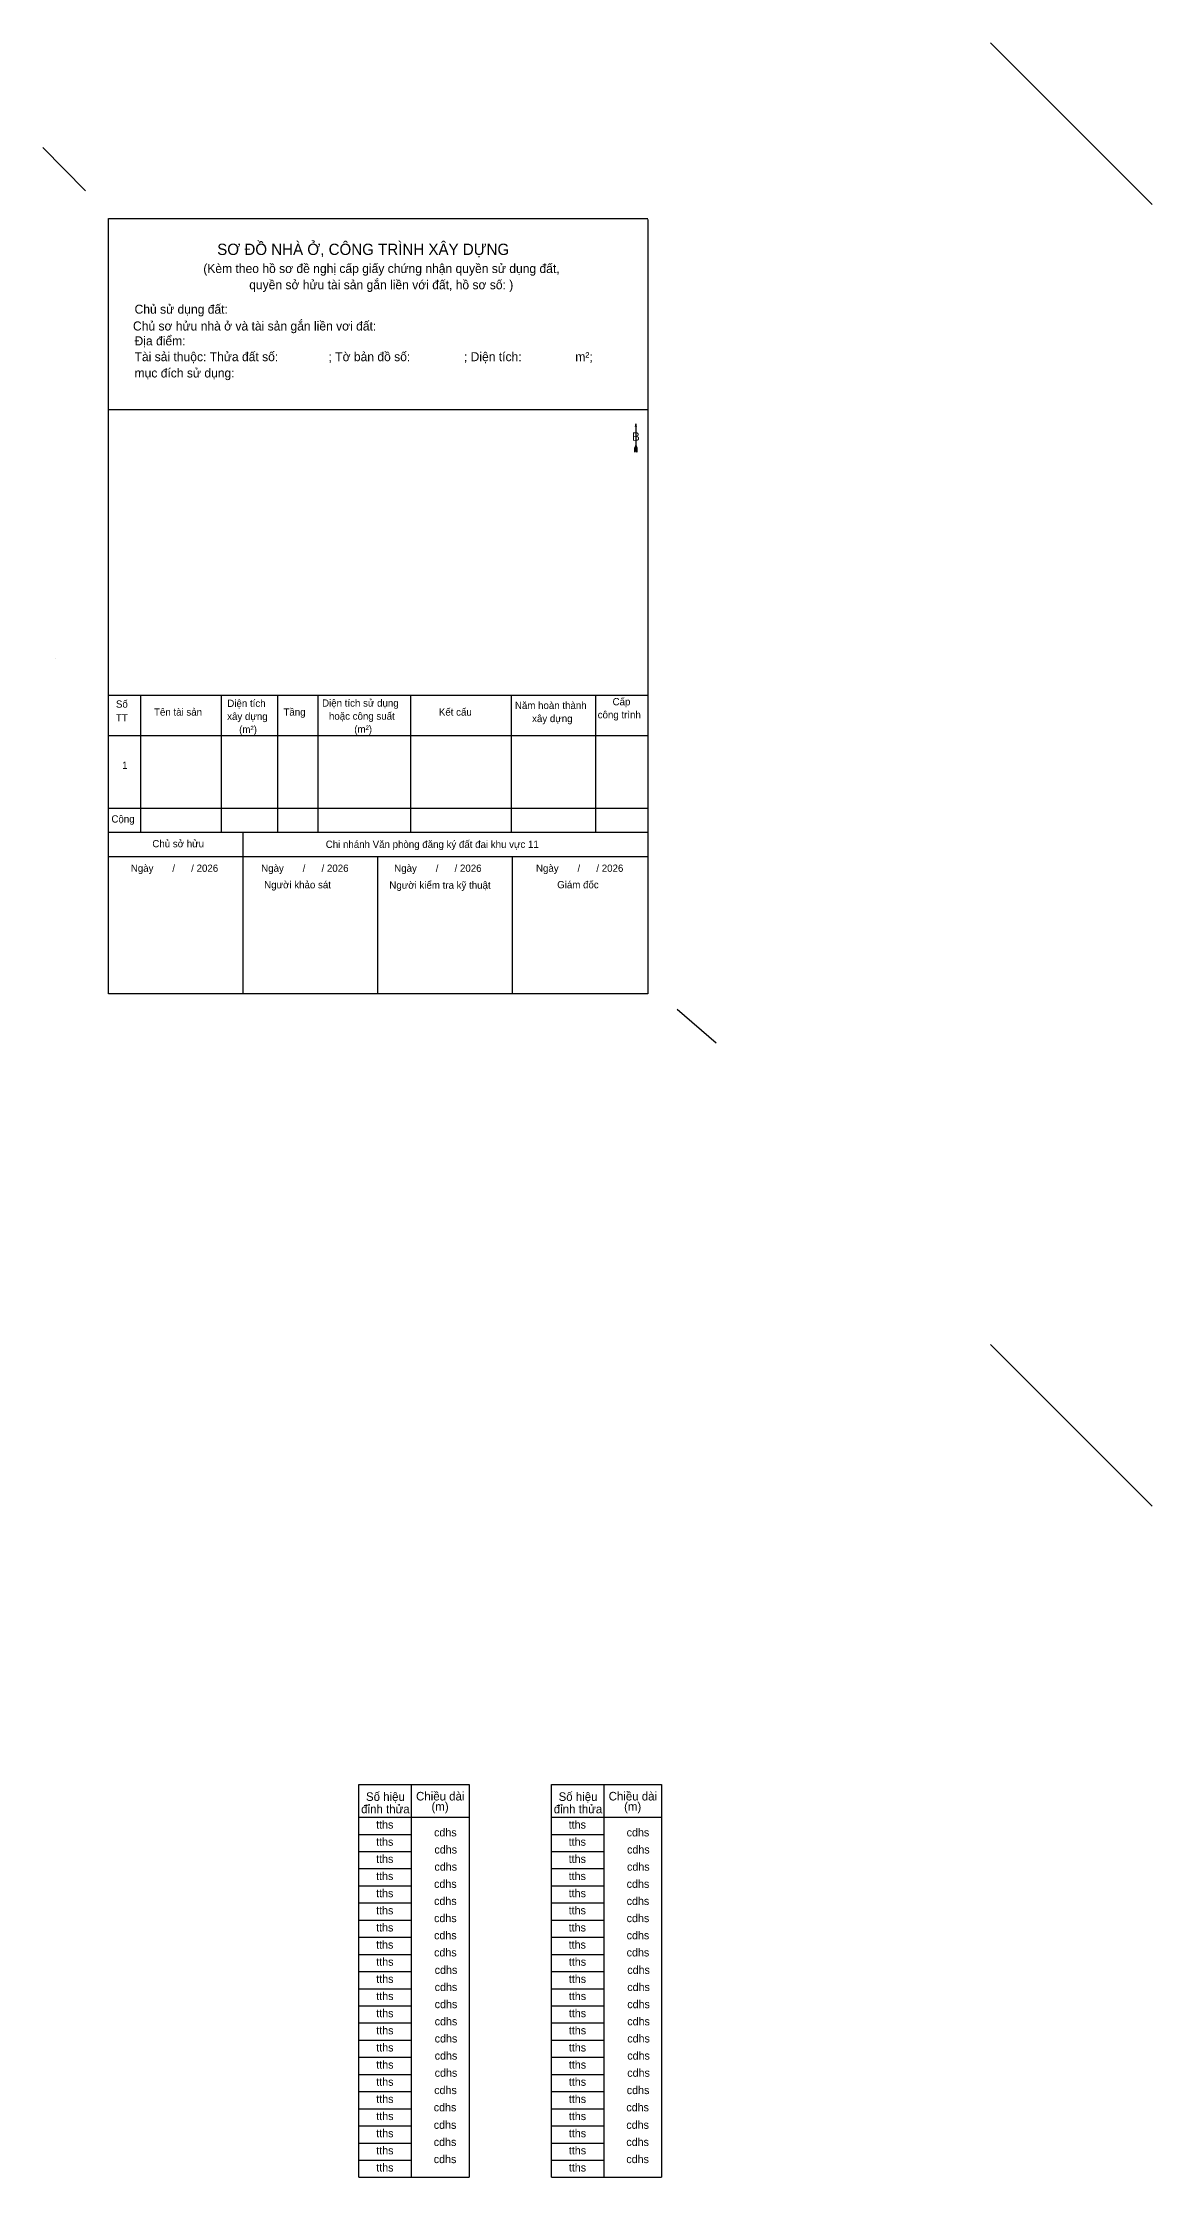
# Model space of a CAD drawing. Extents: x -500393 to -499232, y -1000262 to -999219.
# Drawn here: x -500393 to -500005, y -999966 to -999219 of the extents above; entities that cross this region are included whole.
import ezdxf

# ---------------------------------------------------------------- set-up
doc = ezdxf.new("R2010")
doc.units = 0
for name, color, linetype in [('Level 56', 7, 'Continuous'), ('Level 60', 7, 'Continuous'), ('Level 63', 7, 'Continuous')]:
    doc.layers.add(name, color=color, linetype=linetype)

msp = doc.modelspace()

# ---------------------------------------------------------------- linework, layer by layer
at = {"layer": 'Level 60'}
for p, q in [((-500378.25, -999271.08), (-500393.26, -999255.88)), ((-500370.23, -999280.75), (-500181.51, -999280.75)), ((-500370.23, -999552.02), (-500370.23, -999280.77)), ((-500181.51, -999281.1), (-500181.51, -999552.02)), ((-500181.51, -999347.66), (-500370.23, -999347.66)), ((-500185.72, -999352.58), (-500185.98, -999353.54)), ((-500185.72, -999352.58), (-500185.72, -999361.54)), ((-500185.46, -999353.54), (-500185.72, -999352.58)), ((-500185.72, -999360.06), (-500186.1, -999360.98)), ((-500185.72, -999360.06), (-500185.34, -999360.98)), ((-500185.72, -999360.19), (-500185.34, -999361.11)), ((-500185.72, -999360.32), (-500185.34, -999361.24)), ((-500185.72, -999360.45), (-500185.34, -999361.37)), ((-500186.12, -999362.46), (-500186.1, -999360.98)), ((-500185.72, -999361.54), (-500186.12, -999362.46)), ((-500185.72, -999360.58), (-500185.34, -999361.5)), ((-500185.72, -999360.71), (-500185.34, -999361.64)), ((-500185.72, -999360.84), (-500185.34, -999361.77)), ((-500185.72, -999360.97), (-500185.33, -999361.9)), ((-500185.72, -999361.09), (-500185.33, -999362.04)), ((-500185.72, -999361.22), (-500185.33, -999362.17)), ((-500185.72, -999361.35), (-500185.33, -999362.3)), ((-500185.72, -999361.54), (-500185.33, -999362.46)), ((-500185.33, -999362.46), (-500185.34, -999360.98)), ((-500388.8, -999434.52), (-500388.8, -999434.52)), ((-500388.8, -999434.52), (-500388.8, -999434.52)), ((-500388.8, -999434.52), (-500388.8, -999434.52)), ((-500388.8, -999434.52), (-500388.8, -999434.52)), ((-500388.8, -999434.52), (-500388.8, -999434.52)), ((-500388.8, -999434.52), (-500388.8, -999434.52)), ((-500388.8, -999434.52), (-500388.8, -999434.52)), ((-500388.8, -999434.52), (-500388.8, -999434.52)), ((-500388.8, -999434.52), (-500388.8, -999434.52)), ((-500388.8, -999434.52), (-500388.8, -999434.52)), ((-500181.51, -999447.65), (-500370.23, -999447.65)), ((-500358.95, -999495.61), (-500358.95, -999447.65)), ((-500330.74, -999495.61), (-500330.74, -999447.65)), ((-500311, -999495.61), (-500311, -999447.65)), ((-500296.9, -999495.61), (-500296.9, -999447.65)), ((-500264.46, -999495.61), (-500264.46, -999447.65)), ((-500229.2, -999495.61), (-500229.2, -999447.65)), ((-500199.84, -999447.65), (-500199.84, -999495.61)), ((-500181.51, -999461.76), (-500370.23, -999461.76)), ((-500181.51, -999487.14), (-500370.23, -999487.14)), ((-500181.51, -999495.61), (-500370.23, -999495.61)), ((-500323.13, -999552.02), (-500323.13, -999495.61)), ((-500181.51, -999504.07), (-500370.23, -999504.07)), ((-500276.02, -999552.02), (-500276.02, -999504.07)), ((-500228.92, -999552.02), (-500228.92, -999504.07)), ((-500181.51, -999552.02), (-500370.23, -999552.02)), ((-500171.26, -999557.37), (-500157.57, -999569.16)), ((-500282.67, -999828.7), (-500244.09, -999828.7)), ((-500282.67, -999966.11), (-500282.67, -999828.7)), ((-500264.27, -999828.7), (-500264.27, -999966.11)), ((-500244.09, -999828.7), (-500244.09, -999966.11)), ((-500215.28, -999828.7), (-500176.7, -999828.7)), ((-500215.28, -999966.11), (-500215.28, -999828.7)), ((-500196.88, -999828.7), (-500196.88, -999966.11)), ((-500176.7, -999828.7), (-500176.7, -999966.11)), ((-500282.67, -999840.11), (-500244.09, -999840.11)), ((-500215.28, -999840.11), (-500176.7, -999840.11)), ((-500282.67, -999846.11), (-500264.27, -999846.11)), ((-500282.67, -999852.11), (-500264.27, -999852.11)), ((-500215.28, -999846.11), (-500196.88, -999846.11)), ((-500215.28, -999852.11), (-500196.88, -999852.11)), ((-500282.67, -999858.11), (-500264.27, -999858.11)), ((-500215.28, -999858.11), (-500196.88, -999858.11)), ((-500282.67, -999864.11), (-500264.27, -999864.11)), ((-500215.28, -999864.11), (-500196.88, -999864.11)), ((-500282.67, -999870.11), (-500264.27, -999870.11)), ((-500215.28, -999870.11), (-500196.88, -999870.11)), ((-500282.67, -999876.11), (-500264.27, -999876.11)), ((-500282.67, -999882.11), (-500264.27, -999882.11)), ((-500215.28, -999876.11), (-500196.88, -999876.11)), ((-500215.28, -999882.11), (-500196.88, -999882.11)), ((-500282.67, -999888.11), (-500264.27, -999888.11)), ((-500215.28, -999888.11), (-500196.88, -999888.11)), ((-500282.67, -999894.11), (-500264.27, -999894.11)), ((-500215.28, -999894.11), (-500196.88, -999894.11)), ((-500282.67, -999900.11), (-500264.27, -999900.11)), ((-500215.28, -999900.11), (-500196.88, -999900.11)), ((-500282.67, -999906.11), (-500264.27, -999906.11)), ((-500282.67, -999912.11), (-500264.27, -999912.11)), ((-500215.28, -999906.11), (-500196.88, -999906.11)), ((-500215.28, -999912.11), (-500196.88, -999912.11)), ((-500282.67, -999918.11), (-500264.27, -999918.11)), ((-500215.28, -999918.11), (-500196.88, -999918.11)), ((-500282.67, -999924.11), (-500264.27, -999924.11)), ((-500215.28, -999924.11), (-500196.88, -999924.11)), ((-500282.67, -999930.11), (-500264.27, -999930.11)), ((-500215.28, -999930.11), (-500196.88, -999930.11)), ((-500282.67, -999936.11), (-500264.27, -999936.11)), ((-500282.67, -999942.11), (-500264.27, -999942.11)), ((-500278.33, -999936.11), (-500268.68, -999936.11)), ((-500215.28, -999936.11), (-500196.88, -999936.11)), ((-500215.28, -999942.11), (-500196.88, -999942.11)), ((-500210.94, -999936.11), (-500201.29, -999936.11)), ((-500282.67, -999948.11), (-500264.27, -999948.11)), ((-500215.28, -999948.11), (-500196.88, -999948.11)), ((-500282.67, -999954.11), (-500264.27, -999954.11)), ((-500215.28, -999954.11), (-500196.88, -999954.11)), ((-500282.67, -999960.11), (-500264.27, -999960.11)), ((-500215.28, -999960.11), (-500196.88, -999960.11)), ((-500282.67, -999966.11), (-500244.09, -999966.11)), ((-500215.28, -999966.11), (-500176.7, -999966.11))]:
    msp.add_line(p, q, dxfattribs=at)
msp.add_lwpolyline([(-500388.8, -999434.52), (-500388.8, -999434.52), (-500388.8, -999434.52), (-500388.8, -999434.52)], close=True, dxfattribs=at)
msp.add_lwpolyline([(-500388.8, -999434.52), (-500388.8, -999434.52), (-500388.8, -999434.52), (-500388.8, -999434.52)], close=True, dxfattribs=at)
at = {"layer": 'Level 63'}
for p, q in [((-500005, -999275.77), (-500061.57, -999219.2)), ((-500005, -999731.28), (-500061.57, -999674.71))]:
    msp.add_line(p, q, dxfattribs=at)

# ---------------------------------------------------------------- texts
at = {"layer": 'Level 56'}
for s, p in [('tths', (-500276.6, -999844.1)), ('cdhs', (-500256.32, -999846.83)), ('tths', (-500209.21, -999844.1)), ('cdhs', (-500188.93, -999846.83)), ('tths', (-500276.6, -999850.1)), ('tths', (-500276.6, -999856.1)), ('cdhs', (-500256.19, -999852.83)), ('tths', (-500209.21, -999850.1)), ('tths', (-500209.21, -999856.1)), ('cdhs', (-500188.8, -999852.83)), ('tths', (-500276.6, -999862.1)), ('cdhs', (-500256.19, -999858.83)), ('tths', (-500209.21, -999862.1)), ('cdhs', (-500188.8, -999858.83)), ('tths', (-500276.6, -999868.1)), ('cdhs', (-500256.32, -999864.83)), ('cdhs', (-500256.32, -999870.83)), ('tths', (-500209.21, -999868.1)), ('cdhs', (-500188.93, -999864.83)), ('cdhs', (-500188.93, -999870.83)), ('tths', (-500276.6, -999874.1)), ('cdhs', (-500256.32, -999876.83)), ('tths', (-500209.21, -999874.1)), ('cdhs', (-500188.93, -999876.83)), ('tths', (-500276.6, -999880.1)), ('tths', (-500276.6, -999886.1)), ('cdhs', (-500256.32, -999882.83)), ('tths', (-500209.21, -999880.1)), ('tths', (-500209.21, -999886.1)), ('cdhs', (-500188.93, -999882.83)), ('tths', (-500276.54, -999892.09)), ('cdhs', (-500256.32, -999888.83)), ('tths', (-500209.15, -999892.09)), ('cdhs', (-500188.93, -999888.83)), ('tths', (-500276.54, -999898.09)), ('cdhs', (-500256.1, -999894.94)), ('cdhs', (-500256.1, -999900.94)), ('tths', (-500209.15, -999898.09)), ('cdhs', (-500188.71, -999894.94)), ('cdhs', (-500188.71, -999900.94)), ('tths', (-500276.54, -999904.09)), ('cdhs', (-500256.1, -999906.94)), ('tths', (-500209.15, -999904.09)), ('cdhs', (-500188.71, -999906.94)), ('tths', (-500276.54, -999910.09)), ('tths', (-500276.54, -999916.09)), ('cdhs', (-500256.1, -999912.94)), ('tths', (-500209.15, -999910.09)), ('tths', (-500209.15, -999916.09)), ('cdhs', (-500188.71, -999912.94)), ('tths', (-500276.54, -999922.09)), ('cdhs', (-500256.1, -999918.94)), ('tths', (-500209.15, -999922.09)), ('cdhs', (-500188.71, -999918.94)), ('tths', (-500276.54, -999928.09)), ('cdhs', (-500256.1, -999924.94)), ('cdhs', (-500256.1, -999930.94)), ('tths', (-500209.15, -999928.09)), ('cdhs', (-500188.71, -999924.94)), ('cdhs', (-500188.71, -999930.94)), ('tths', (-500276.54, -999934.09)), ('cdhs', (-500256.26, -999937)), ('tths', (-500209.15, -999934.09)), ('cdhs', (-500188.88, -999937)), ('tths', (-500276.54, -999940.09)), ('cdhs', (-500256.43, -999943.02)), ('tths', (-500209.15, -999940.09)), ('cdhs', (-500189.04, -999943.02)), ('tths', (-500276.54, -999946.09)), ('tths', (-500276.54, -999952.09)), ('cdhs', (-500256.43, -999949.15)), ('tths', (-500209.15, -999946.09)), ('tths', (-500209.15, -999952.09)), ('cdhs', (-500189.04, -999949.15)), ('tths', (-500276.54, -999958.09)), ('cdhs', (-500256.43, -999955.15)), ('tths', (-500209.15, -999958.09)), ('cdhs', (-500189.04, -999955.15)), ('tths', (-500276.54, -999964.09)), ('cdhs', (-500256.43, -999961.15)), ('tths', (-500209.15, -999964.09)), ('cdhs', (-500189.04, -999961.15))]:
    msp.add_text(s, height=2.8, dxfattribs=at).set_placement(p)
at = {"layer": 'Level 60'}
for s, height, p in [('SƠ ĐỒ NHÀ Ở, CÔNG TRÌNH XÂY DỰNG', 3.949, (-500332.19, -999293.48)), ('(Kèm theo hồ sơ đề nghị cấp giấy chứng nhận quyền sử dụng đất,', 3.1591, (-500337.06, -999299.79)), ('quyền sở hửu tài sản gắn liền với đất, hồ sơ số: )', 3.1591, (-500320.99, -999305.48)), ('Chủ sử dụng đất:', 3.1591, (-500361.11, -999314.03)), ('Chủ sơ hửu nhà ở và tài sản gắn liền vơi đất:', 3.1591, (-500361.66, -999319.91)), ('Địa điểm:', 3.159, (-500361.11, -999325.11)), ('Tài sải thuộc: Thửa đất số:               ; Tờ bản đồ số:                ; Diện tích:                m²;', 3.15908, (-500361.11, -999330.65)), ('mục đích sử dụng:', 3.1591, (-500361.11, -999336.34)), ('B', 2.96, (-500187, -999358.5)), ('X', 4.061671583405764e-46, (-500388.8, -999434.52)), ('Y', 4.061671583405764e-46, (-500388.8, -999434.52)), ('Chiều dài', 4.061671583405764e-46, (-500388.8, -999434.52)), ('     (m)', 4.061671583405764e-46, (-500388.8, -999434.52)), (' Số hiệu', 4.061671583405764e-46, (-500388.8, -999434.52)), ('đỉnh thửa', 4.061671583405764e-46, (-500388.8, -999434.52)), ('Tọa độ', 4.937688635071732e-46, (-500388.8, -999434.52)), ('X', 4.061671583405764e-46, (-500388.8, -999434.52)), ('Y', 4.061671583405764e-46, (-500388.8, -999434.52)), ('Chiều dài', 4.061671583405764e-46, (-500388.8, -999434.52)), ('     (m)', 4.061671583405764e-46, (-500388.8, -999434.52)), (' Số hiệu', 4.061671583405764e-46, (-500388.8, -999434.52)), ('đỉnh thửa', 4.061671583405764e-46, (-500388.8, -999434.52)), ('Tọa độ', 4.937688635071732e-46, (-500388.8, -999434.52)), ('tamyhs', 5.2595641368132946e-46, (-500388.8, -999434.52)), ('tamyhs', 5.2595641368132946e-46, (-500388.8, -999434.52)), ('tamyhs', 5.2595641368132946e-46, (-500388.8, -999434.52)), ('tamyhs', 5.2595641368132946e-46, (-500388.8, -999434.52)), ('tamyhs', 5.2595641368132946e-46, (-500388.8, -999434.52)), ('tamyhs', 5.2595641368132946e-46, (-500388.8, -999434.52)), ('tamyhs', 5.2595641368132946e-46, (-500388.8, -999434.52)), ('tamyhs', 5.2595641368132946e-46, (-500388.8, -999434.52)), ('tamyhs', 5.2595641368132946e-46, (-500388.8, -999434.52)), ('tamyhs', 5.2595641368132946e-46, (-500388.8, -999434.52)), ('tamyhs', 5.2595641368132946e-46, (-500388.8, -999434.52)), ('tamxhs', 5.2595641368132946e-46, (-500388.8, -999434.52)), ('tamxhs', 5.2595641368132946e-46, (-500388.8, -999434.52)), ('tamxhs', 5.2595641368132946e-46, (-500388.8, -999434.52)), ('tamxhs', 5.2595641368132946e-46, (-500388.8, -999434.52)), ('tamxhs', 5.2595641368132946e-46, (-500388.8, -999434.52)), ('tamxhs', 5.2595641368132946e-46, (-500388.8, -999434.52)), ('tamxhs', 5.2595641368132946e-46, (-500388.8, -999434.52)), ('tamxhs', 5.2595641368132946e-46, (-500388.8, -999434.52)), ('tamxhs', 5.2595641368132946e-46, (-500388.8, -999434.52)), ('tamxhs', 5.2595641368132946e-46, (-500388.8, -999434.52)), ('tamxhs', 5.2595641368132946e-46, (-500388.8, -999434.52)), ('tamyhs', 5.2595641368132946e-46, (-500388.8, -999434.52)), ('tamyhs', 5.2595641368132946e-46, (-500388.8, -999434.52)), ('tamyhs', 5.2595641368132946e-46, (-500388.8, -999434.52)), ('tamxhs', 5.2595641368132946e-46, (-500388.8, -999434.52)), ('tamxhs', 5.2595641368132946e-46, (-500388.8, -999434.52)), ('tamxhs', 5.2595641368132946e-46, (-500388.8, -999434.52)), ('tamyhs', 5.2595641368132946e-46, (-500388.8, -999434.52)), ('tamyhs', 5.2595641368132946e-46, (-500388.8, -999434.52)), ('tamyhs', 5.2595641368132946e-46, (-500388.8, -999434.52)), ('tamyhs', 5.2595641368132946e-46, (-500388.8, -999434.52)), ('tamyhs', 5.2595641368132946e-46, (-500388.8, -999434.52)), ('tamyhs', 5.2595641368132946e-46, (-500388.8, -999434.52)), ('tamyhs', 5.2595641368132946e-46, (-500388.8, -999434.52)), ('tamyhs', 5.2595641368132946e-46, (-500388.8, -999434.52)), ('tamyhs', 5.2595641368132946e-46, (-500388.8, -999434.52)), ('tamyhs', 5.2595641368132946e-46, (-500388.8, -999434.52)), ('tamyhs', 5.2595641368132946e-46, (-500388.8, -999434.52)), ('tamxhs', 5.2595641368132946e-46, (-500388.8, -999434.52)), ('tamxhs', 5.2595641368132946e-46, (-500388.8, -999434.52)), ('tamxhs', 5.2595641368132946e-46, (-500388.8, -999434.52)), ('tamxhs', 5.2595641368132946e-46, (-500388.8, -999434.52)), ('tamxhs', 5.2595641368132946e-46, (-500388.8, -999434.52)), ('tamxhs', 5.2595641368132946e-46, (-500388.8, -999434.52)), ('tamxhs', 5.2595641368132946e-46, (-500388.8, -999434.52)), ('tamxhs', 5.2595641368132946e-46, (-500388.8, -999434.52)), ('tamxhs', 5.2595641368132946e-46, (-500388.8, -999434.52)), ('tamxhs', 5.2595641368132946e-46, (-500388.8, -999434.52)), ('tamxhs', 5.2595641368132946e-46, (-500388.8, -999434.52)), ('tamyhs', 5.2595641368132946e-46, (-500388.8, -999434.52)), ('tamyhs', 5.2595641368132946e-46, (-500388.8, -999434.52)), ('tamyhs', 5.2595641368132946e-46, (-500388.8, -999434.52)), ('tamxhs', 5.2595641368132946e-46, (-500388.8, -999434.52)), ('tamxhs', 5.2595641368132946e-46, (-500388.8, -999434.52)), ('tamxhs', 5.2595641368132946e-46, (-500388.8, -999434.52)), ('Số ', 2.539, (-500367.62, -999451.89)), ('Diện tích', 2.539, (-500328.65, -999451.62)), ('Diện tích sử dụng', 2.5385, (-500295.5, -999451.52)), ('Năm hoàn thành', 2.5385, (-500228.03, -999452.36)), ('Cấp', 2.539, (-500193.85, -999451.05)), ('TT', 2.539, (-500367.62, -999456.71)), ('Tên tài sản', 2.5385, (-500354.3, -999454.67)), ('xây dựng', 2.539, (-500328.71, -999456.19)), ('Tầng', 2.539, (-500309.01, -999454.67)), ('hoặc công suất', 2.5385, (-500293.09, -999456.09)), ('Kết cấu', 2.539, (-500254.63, -999454.67)), ('xây dựng', 2.539, (-500222.02, -999456.93)), ('công trình', 2.539, (-500199.06, -999455.62)), ('(m²)', 2.539, (-500324.51, -999460.76)), ('(m²)', 2.539, (-500284.24, -999460.66)), ('1', 2.54, (-500365.45, -999473.3)), ('Cộng', 2.539, (-500369.21, -999492.08)), ('Chủ sở hửu', 2.539, (-500354.89, -999500.74)), ('Chi nhánh Văn phòng đăng ký đất đai khu vực 11', 2.5385, (-500294.22, -999500.95)), ('Ngày       /      / 2026', 2.5385, (-500362.42, -999509.32)), ('Ngày       /      / 2026', 2.5385, (-500316.81, -999509.32)), ('Ngày       /      / 2026', 2.5385, (-500270.26, -999509.32)), ('Ngày       /      / 2026', 2.5385, (-500220.65, -999509.32)), ('Người khảo sát', 2.5385, (-500315.76, -999515.11)), ('Người kiểm tra kỹ thuật', 2.5385, (-500271.96, -999515.24)), ('Giám đốc', 2.539, (-500213.24, -999515.08)), ('Chiều dài', 3, (-500262.61, -999834.26)), ('Chiều dài', 3, (-500195.22, -999834.26)), ('đỉnh thửa', 3, (-500281.82, -999838.74)), ('Số hiệu', 3, (-500280.13, -999834.41)), ('(m)', 3, (-500257.22, -999837.88)), ('đỉnh thửa', 3, (-500214.43, -999838.74)), ('Số hiệu', 3, (-500212.74, -999834.41)), ('(m)', 3, (-500189.83, -999837.88))]:
    msp.add_text(s, height=height, dxfattribs=at).set_placement(p)

doc.saveas('drawing.dxf')
